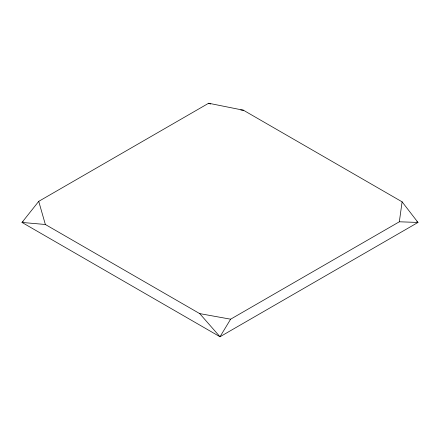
<?xml version="1.0" encoding="UTF-8"?>
<svg xmlns="http://www.w3.org/2000/svg" width="440" height="440" viewBox="0 0 440 440"><rect width="100%" height="100%" fill="white"/><g stroke="black" fill="none" stroke-linecap="round" stroke-linejoin="round"><path stroke-width="0.66" d="M23.188 221.755L22 222.442L45.353 224.494L199.705 313.61L220 336.76L230.621 319.193L399.333 221.788L402.1 201.834L243.424 110.22L208.659 103.241L38.731 201.35L22 222.442L220 336.76L418 222.442L402.1 201.834M399.333 221.788L418 222.442L416.812 221.755M240.746 109.984L243.424 110.22M199.705 313.61L230.621 319.193M208.659 103.241L210.551 104.06M38.731 201.35L45.353 224.494"/></g></svg>
